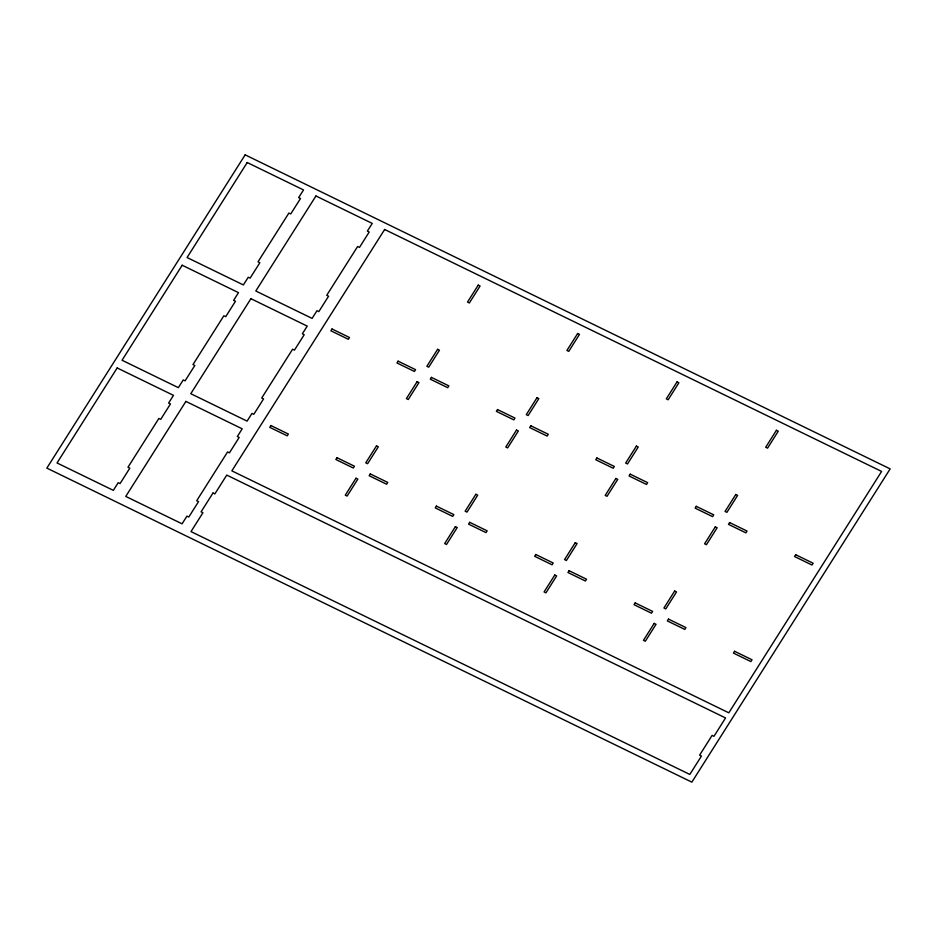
<?xml version="1.0" encoding="UTF-8"?>
<svg xmlns="http://www.w3.org/2000/svg" width="937" height="937" viewBox="0 0 937 937"><rect width="100%" height="100%" fill="white"/><g stroke="black" fill="none" stroke-linecap="round" stroke-linejoin="round"><path stroke-width="1.41" d="M245.154 154.851L46.85 468.113L691.846 782.149L890.15 468.887L245.154 154.851M117.172 367.948L57.04 462.96L113.342 490.367L118.214 482.66L120.065 483.562L129.821 468.16L127.971 467.258L158.857 418.464L160.707 419.366L170.452 403.964L168.601 403.062L173.486 395.355L117.172 367.948M182.188 265.23L122.056 360.241L178.358 387.66L183.23 379.953L185.081 380.855L194.837 365.442L192.987 364.552L223.873 315.757L225.723 316.659L235.468 301.257L233.618 300.355L238.502 292.649L182.188 265.23M247.216 162.523L187.072 257.534L243.374 284.942L248.246 277.247L250.097 278.137L259.854 262.735L258.003 261.833L288.889 213.05L290.739 213.952L300.484 198.539L298.634 197.637L303.518 189.942L247.216 162.523M185.901 401.411L125.769 496.423L182.071 523.83L186.943 516.123L188.794 517.025L198.55 501.623L196.7 500.721L227.586 451.927L229.436 452.829L239.181 437.427L237.33 436.525L242.214 428.818L185.901 401.411M250.917 298.692L190.785 393.704L247.087 421.123L251.959 413.416L253.81 414.318L263.566 398.904L261.716 398.014L292.602 349.22L294.452 350.122L304.197 334.72L302.346 333.818L307.231 326.111L250.917 298.692M315.933 195.985L255.801 290.997L312.103 318.404L316.975 310.709L318.826 311.599L328.582 296.197L326.732 295.296L357.618 246.513L359.468 247.415L369.213 232.001L367.363 231.099L372.247 223.404L315.933 195.985M212.992 493.014L201.08 511.836L202.931 512.738L190.996 531.584L689.808 774.442L701.45 756.065L699.599 755.163L712.108 735.404L713.959 736.306L725.566 717.953L226.754 475.094L214.842 493.916L212.992 493.014M384.65 229.483L231.861 470.854L728.822 712.823L881.612 471.44L384.65 229.483M270.91 425.539L269.774 427.342L287.226 435.834L288.362 434.042L270.91 425.539M332.026 328.992L330.89 330.796L348.341 339.288L349.478 337.484L332.026 328.992M337.004 457.713L335.868 459.517L353.308 468.008L354.444 466.216L337.004 457.713M398.12 361.167L396.983 362.97L414.423 371.462L415.559 369.658L398.12 361.167M356.001 478.221L345.273 495.169L347.123 496.071L357.852 479.123L356.001 478.221M376.487 445.871L365.758 462.819L367.609 463.721L378.337 446.773L376.487 445.871M417.117 381.675L406.389 398.623L408.239 399.525L418.968 382.577L417.117 381.675M437.602 349.325L426.874 366.273L428.724 367.175L439.453 350.227L437.602 349.325M478.233 285.129L467.516 302.077L469.355 302.979L480.084 286.031L478.233 285.129M370.302 473.935L369.166 475.727L386.618 484.23L387.754 482.426L370.302 473.935M431.418 377.388L430.282 379.18L447.734 387.672L448.87 385.88L431.418 377.388M436.396 506.109L435.26 507.913L452.7 516.404L453.836 514.6L436.396 506.109M497.512 409.563L496.376 411.355L513.816 419.858L514.952 418.054L497.512 409.563M455.394 526.617L444.677 543.565L446.527 544.467L457.244 527.519L455.394 526.617M475.879 494.267L465.15 511.215L467.001 512.117L477.729 495.169L475.879 494.267M516.51 430.071L505.793 447.019L507.643 447.921L518.36 430.973L516.51 430.071M536.995 397.71L526.266 414.658L528.117 415.559L538.845 398.612L536.995 397.71M577.637 333.525L566.908 350.461L568.759 351.363L579.476 334.415L577.637 333.525M469.695 522.331L468.559 524.123L486.01 532.614L487.146 530.822L469.695 522.331M530.81 425.773L529.674 427.577L547.126 436.068L548.262 434.276L530.81 425.773M535.788 554.505L534.652 556.297L552.092 564.8L553.228 562.996L535.788 554.505M596.904 457.959L595.768 459.751L613.208 468.242L614.344 466.45L596.904 457.959M554.798 575.013L544.069 591.961L545.92 592.863L556.648 575.915L554.798 575.013M575.271 542.652L564.542 559.6L566.393 560.502L577.122 543.554L575.271 542.652M615.914 478.456L605.185 495.404L607.035 496.305L617.764 479.357L615.914 478.456M636.387 446.106L625.658 463.054L627.509 463.956L638.238 447.008L636.387 446.106M677.029 381.909L666.301 398.857L668.151 399.759L678.88 382.811L677.029 381.909M569.099 570.715L567.951 572.519L585.402 581.01L586.539 579.218L569.099 570.715M630.214 474.169L629.067 475.973L646.518 484.464L647.654 482.66L630.214 474.169M635.181 602.901L634.044 604.693L651.484 613.185L652.62 611.392L635.181 602.901M696.296 506.343L695.16 508.147L712.6 516.638L713.736 514.846L696.296 506.343M654.19 623.398L643.461 640.346L645.312 641.248L656.041 624.3L654.19 623.398M674.663 591.048L663.935 607.996L665.785 608.898L676.514 591.95L674.663 591.048M715.306 526.852L704.577 543.8L706.428 544.702L717.156 527.754L715.306 526.852M735.779 494.502L725.051 511.45L726.901 512.352L737.63 495.404L735.779 494.502M776.422 430.306L765.693 447.254L767.544 448.155L778.272 431.207L776.422 430.306M668.491 619.111L667.343 620.915L684.795 629.406L685.931 627.603L668.491 619.111M729.607 522.565L728.459 524.357L745.911 532.86L747.047 531.056L729.607 522.565M734.573 651.285L733.437 653.089L750.877 661.581L752.024 659.777L734.573 651.285M795.689 554.739L794.553 556.531L811.992 565.034L813.14 563.231L795.689 554.739"/></g></svg>
